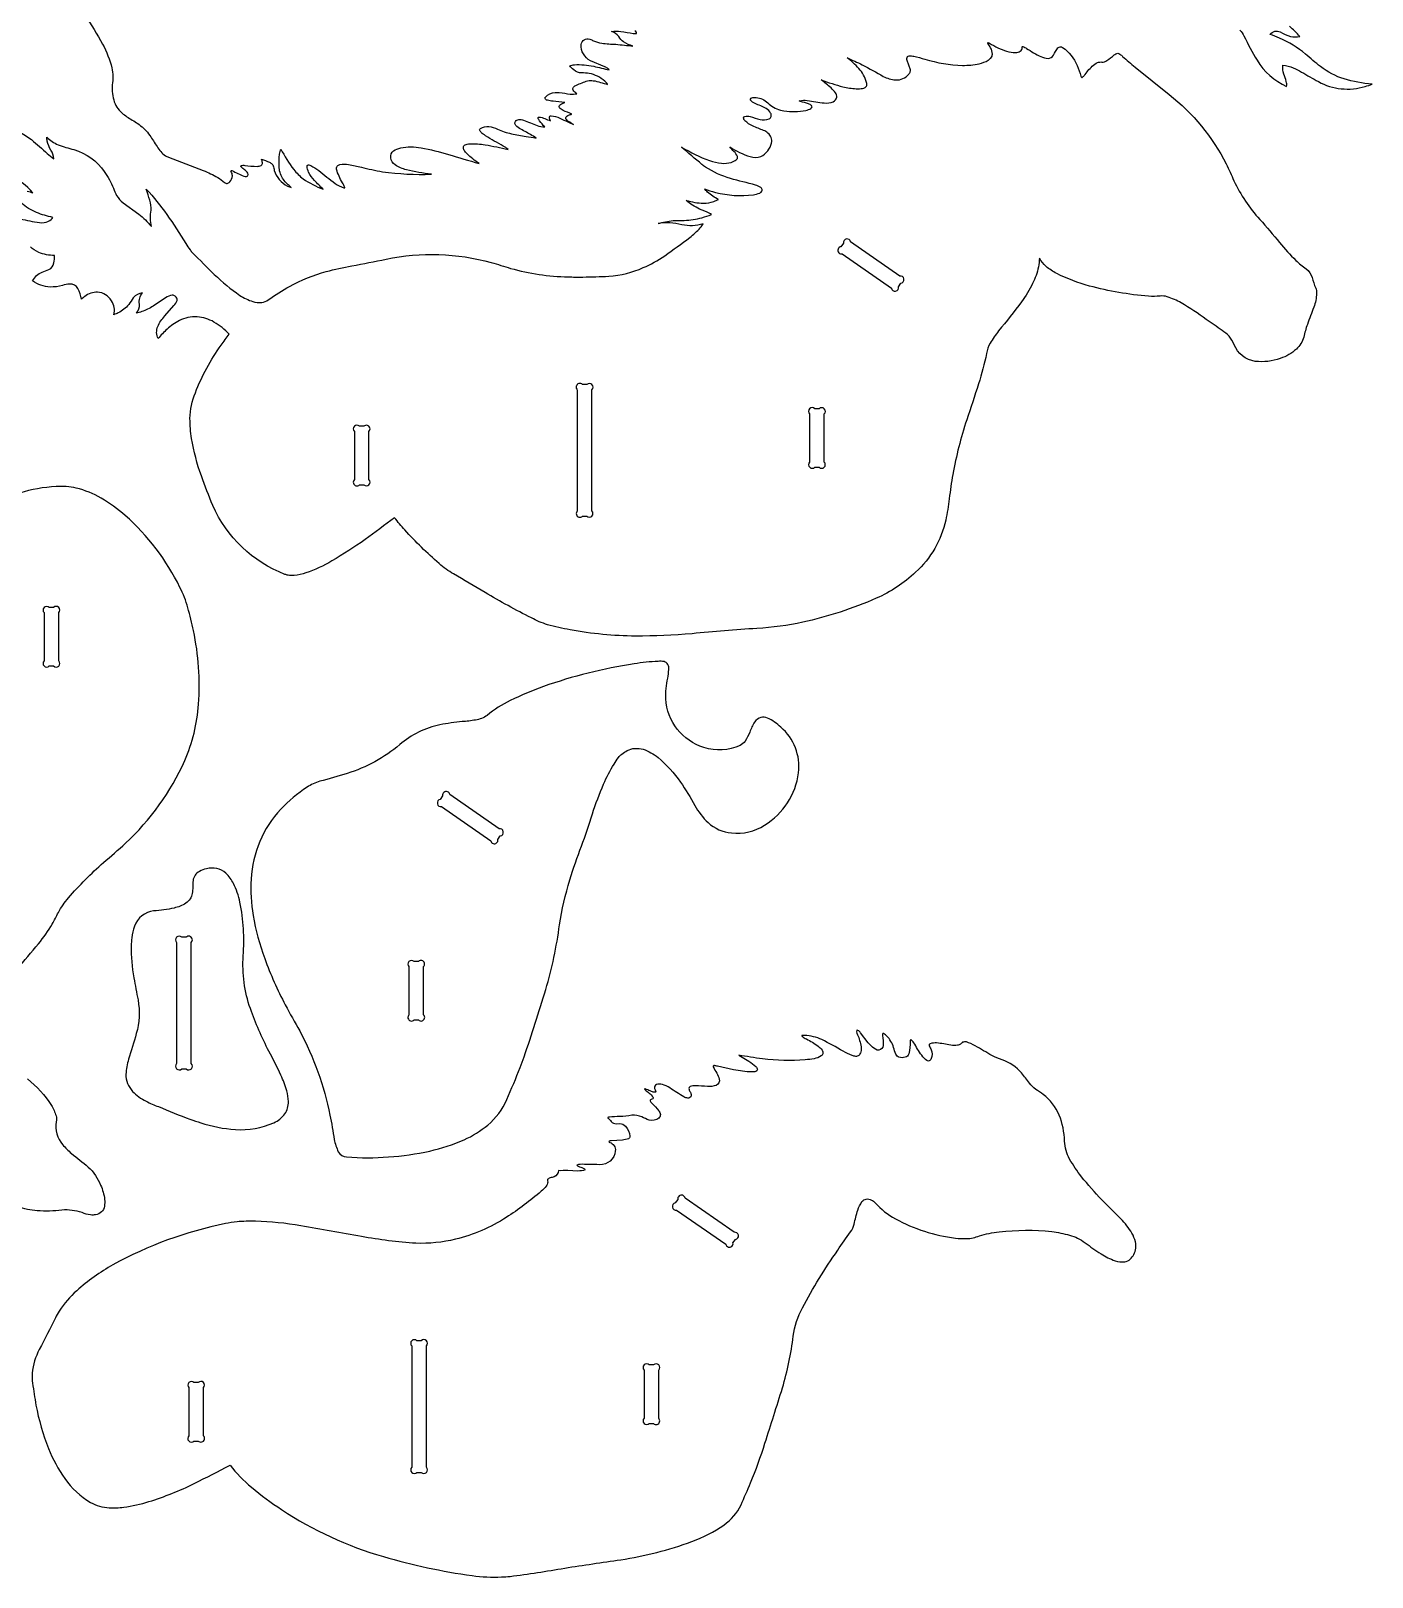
# Model space of a CAD drawing. Extents: x 8.1 to 33.8, y 23.4 to 49.8.
# Drawn here: x 22.36 to 33.83, y 24.38 to 37.6 of the extents above; entities that cross this region are included whole.
import ezdxf

# ---------------------------------------------------------------- set-up
doc = ezdxf.new("R2010")
doc.units = 0
doc.header["$MEASUREMENT"] = 0
doc.layers.get('0').update_dxf_attribs({"linetype": 'CONTINUOUS'})

msp = doc.modelspace()

# ---------------------------------------------------------------- linework, layer by layer
for points in [[(22.636, 37.956, -0.062914), (22.975, 37.485, -0.058332), (23.054, 37.282, -0.099164), (23.058, 37.136, 0.103533), (23.075, 36.99, 0.140257), (23.152, 36.887, 0.029737), (23.193, 36.857, -0.015987), (23.287, 36.797, -0.094122), (23.378, 36.705, -0.005943), (23.44, 36.609, 0.100119), (23.512, 36.531, 0.046237), (23.539, 36.517, 0.002267), (23.836, 36.404, -0.033131), (23.959, 36.345, -0.051798), (24.017, 36.302, 0.213799), (24.04, 36.294, 0.213799), (24.062, 36.307, 0.148099), (24.084, 36.358, 0.152188), (24.073, 36.395, -0.379491), (24.073, 36.403, -0.379491), (24.081, 36.404, 0.009174), (24.182, 36.355, 0.124278), (24.206, 36.352, 0.342933), (24.218, 36.37, 0.191868), (24.21, 36.391, 0.049565), (24.181, 36.416, -0.047162), (24.158, 36.439, -0.289028), (24.157, 36.443, -0.289028), (24.161, 36.447, -0.114654), (24.19, 36.448, 0.045265), (24.297, 36.44, 0.102969), (24.331, 36.447, 0.299152), (24.342, 36.471, 0.013671), (24.334, 36.501, -0.042839), (24.402, 36.475, -0.060695), (24.424, 36.459, -0.094654), (24.433, 36.444, -0.048836), (24.442, 36.405, 0.204812), (24.556, 36.271, 0.054021), (24.588, 36.26, -0.068101), (24.52, 36.327, -0.139774), (24.485, 36.427, -0.03706), (24.488, 36.544, -0.059924), (24.499, 36.588, 0.040194), (24.609, 36.413, 0.067194), (24.69, 36.333, 0.05731), (24.86, 36.244, -0.005062), (24.785, 36.32, -0.066935), (24.736, 36.39, -0.103195), (24.724, 36.442, -0.227352), (24.728, 36.451, -0.227352), (24.738, 36.453, -0.100671), (24.755, 36.447, -0.034787), (24.822, 36.403, -0.004583), (24.962, 36.294, 0.075387), (25.037, 36.256, 0.307112), (25.045, 36.257), (25.045, 36.26, 0.075082), (25.025, 36.298, -0.062919), (24.997, 36.356, -0.061802), (24.975, 36.415, -0.205085), (24.981, 36.441, -0.205085), (25.003, 36.455, -0.081533), (25.078, 36.455, -0.021859), (25.187, 36.432, 0.013631), (25.368, 36.394, 0.044111), (25.786, 36.373, -0.031786), (25.572, 36.411, -0.088971), (25.477, 36.452, -0.200095), (25.438, 36.514, -0.265759), (25.463, 36.572, -0.122597), (25.523, 36.597, -0.107484), (25.698, 36.598, -0.025718), (25.931, 36.542, 0.00258), (26.194, 36.464, -0.059496), (26.089, 36.549, -0.033599), (26.067, 36.576, -0.130212), (26.059, 36.604, -0.2852), (26.074, 36.623, -0.113283), (26.112, 36.633, -0.050689), (26.246, 36.624, -0.014936), (26.441, 36.585, 0.039854), (26.4, 36.613, -0.014219), (26.248, 36.702, -0.030611), (26.212, 36.729, -0.14706), (26.198, 36.752, -0.292606), (26.205, 36.764, -0.171869), (26.277, 36.78, -0.085554), (26.35, 36.758, 0.059713), (26.47, 36.719, 0.022334), (26.596, 36.696, -0.011017), (26.68, 36.682, 0.047823), (26.633, 36.711, -0.003144), (26.539, 36.764, -0.138174), (26.501, 36.801, -0.286144), (26.504, 36.824, -0.22972), (26.533, 36.84, -0.115476), (26.574, 36.834, -0.00288), (26.689, 36.79, 0.083657), (26.754, 36.777, -0.026016), (26.71, 36.828, -0.068845), (26.697, 36.851, -0.241278), (26.699, 36.858, -0.241278), (26.707, 36.861, -0.071332), (26.756, 36.848, 0.010022), (26.803, 36.83, -0.05982), (26.794, 36.855, -0.232117), (26.797, 36.868, -0.232117), (26.81, 36.873, -0.07067), (26.883, 36.852, -0.013422), (26.953, 36.819, 0.02514), (27, 36.799, -0.105502), (26.94, 36.84, -0.211263), (26.935, 36.856, -0.211263), (26.944, 36.87, -0.076334), (26.958, 36.877, 0.010483), (26.987, 36.887, -0.010249), (26.911, 36.918, -0.097064), (26.881, 36.941, -0.316137), (26.882, 36.961, -0.122688), (26.899, 36.974, -0.016417), (26.925, 36.986, -0.009987), (26.826, 36.996, -0.019581), (26.777, 37.005, -0.220645), (26.757, 37.019, -0.321581), (26.76, 37.032, -0.181691), (26.843, 37.071, -0.054661), (26.879, 37.071, 0.01004), (26.972, 37.058, 0.074015), (27.029, 37.061, -0.107867), (26.998, 37.092, -0.28628), (27.001, 37.117, -0.120918), (27.027, 37.134, -0.032746), (27.121, 37.171, -0.098557), (27.17, 37.172, -0.049338), (27.231, 37.158, 0.016745), (27.292, 37.14, 0.079377), (27.268, 37.169, 0.120699), (27.135, 37.234, 0.046), (27.07, 37.238, -0.177181), (27.002, 37.264, -0.030727), (26.968, 37.299, -0.06712), (27.009, 37.309, -0.06669), (27.173, 37.295, -0.0055), (27.306, 37.264, 0.17931), (27.298, 37.273, 0.055045), (27.269, 37.291), (27.145, 37.343, -0.30139), (27.066, 37.482, -0.228758), (27.092, 37.522, -0.228758), (27.139, 37.526, -0.04985), (27.172, 37.513, 0.05598), (27.242, 37.493, 0.019248), (27.362, 37.483, -0.005348), (27.509, 37.468, -0.079875), (27.429, 37.504, -0.10428), (27.387, 37.55, 0.147189), (27.325, 37.593, -0.057069), (27.406, 37.593, -0.017), (27.51, 37.576, 0.051443), (27.535, 37.575, 0.29632), (27.54, 37.579, 0.29632), (27.538, 37.585, 0.037765), (27.526, 37.599, 0.028005)], [(32.698, 37.605, -0.056901), (32.732, 37.555, 0.017157), (32.844, 37.348, 0.153707), (33.097, 37.123, 0.085267), (33.094, 37.165, 0.025165), (33.073, 37.229, -0.092548), (33.065, 37.304, -0.092089), (33.153, 37.283, -0.021183), (33.225, 37.246, 0.010579), (33.368, 37.164, 0.201652), (33.769, 37.123, 0.027257), (33.827, 37.143, -0.053648), (33.588, 37.187, -0.089483), (33.387, 37.292, -0.011446), (33.258, 37.4, 0.07039), (33.037, 37.535, 0.007774), (32.954, 37.568, -0.141841), (32.995, 37.595, -0.165205), (33.042, 37.589, 0.063243), (33.129, 37.551, 0.121413), (33.21, 37.551, 0.015461), (33.122, 37.638, 0.086539)], [(22.259, 36.734, -0.072777), (22.366, 36.668, -0.014963), (22.502, 36.549, 0.011762), (22.557, 36.503, 0.165033), (22.532, 36.579, -0.068673), (22.501, 36.654, -0.044798), (22.498, 36.688, 0.102017), (22.595, 36.625, 0.02851), (22.73, 36.583, -0.17229), (22.989, 36.395, -0.056944), (23.068, 36.252, 0.022461), (23.095, 36.19, 0.094004), (23.151, 36.128), (23.284, 36.032, -0.057629), (23.392, 35.926, -0.080316), (23.389, 36.065, 0.081203), (23.378, 36.15, 0.019326), (23.348, 36.244, -0.040654), (23.523, 36.028, -0.018943), (23.686, 35.78, 0.016204), (23.723, 35.726, 0.026025), (23.744, 35.701, 0.005679), (23.93, 35.516, 0.041082), (24.149, 35.337, 0.069521), (24.258, 35.284, 0.090339), (24.336, 35.276, 0.105534), (24.391, 35.299, -0.019667), (24.573, 35.414, -0.060024), (24.886, 35.54, -0.026905), (25.106, 35.589, 0.006897), (25.398, 35.647, -0.11844), (26.298, 35.618, -0.007857), (26.462, 35.568, 0.061216), (26.954, 35.495, 0.012749), (27.08, 35.494, 0.008183), (27.303, 35.501, 0.089349), (27.597, 35.574, 0.051451), (27.78, 35.676, 0.005475), (27.995, 35.831, 0.04622), (28.084, 35.915, 0.026546), (28.11, 35.949, -0.139855), (27.926, 35.941, 0.096416), (27.723, 35.951, -0.04939), (27.852, 35.976, -0.020222), (27.947, 35.978, 0.067294), (28.099, 36.001, 0.014775), (28.18, 36.028, 0.044262), (28.165, 36.037, 0.009951), (28.079, 36.075, -0.071687), (27.964, 36.149, 0.066244), (28.112, 36.125, 0.087475), (28.2, 36.14, 0.025118), (28.241, 36.157, -0.067804), (28.146, 36.22, -0.031887), (28.119, 36.248, 0.018933), (28.214, 36.217, 0.088966), (28.538, 36.196, 0.05601), (28.593, 36.212, 0.243836), (28.613, 36.234, 0.265565), (28.601, 36.259, 0.077449), (28.556, 36.28, -0.005664), (28.343, 36.336, -0.06967), (28.128, 36.433, -0.023673), (28.099, 36.456, -0.004557), (27.925, 36.604, 0.041915), (28.163, 36.489, 0.053765), (28.266, 36.466, 0.090465), (28.349, 36.474, 0.074054), (28.392, 36.496, 0.323072), (28.402, 36.524, 0.10732), (28.372, 36.567, -0.047667), (28.336, 36.606, 0.066227), (28.51, 36.523, 0.174071), (28.603, 36.524, 0.214738), (28.694, 36.639, 0.288221), (28.663, 36.724, 0.073325), (28.625, 36.747, -0.014117), (28.532, 36.785, -0.085914), (28.466, 36.83, -0.162588), (28.454, 36.854, -0.318745), (28.464, 36.867, -0.128668), (28.51, 36.867, 0.008318), (28.595, 36.84, 0.159993), (28.672, 36.845, 0.2165), (28.69, 36.867, 0.2165), (28.686, 36.895, 0.132081), (28.647, 36.934, 0.032329), (28.553, 36.976, -0.154477), (28.515, 37.007, -0.348708), (28.519, 37.022, -0.119073), (28.534, 37.028, -0.186777), (28.64, 37, -0.02424), (28.684, 36.963, 0.130276), (28.8, 36.915, 0.086555), (28.986, 36.918, 0.079177), (29.03, 36.935, 0.209395), (29.04, 36.949, 0.239368), (29.035, 36.96, 0.058866), (29.009, 36.974, 0.019507), (28.942, 36.994, -0.098528), (28.931, 36.999, -0.344696), (28.932, 37.001, -0.099099), (28.999, 37.003, 0.019901), (29.144, 36.982, 0.117072), (29.221, 36.992, 0.234639), (29.251, 37.03, 0.197106), (29.239, 37.069, 0.052381), (29.202, 37.11, 0.00805), (29.119, 37.179, 0.029468), (29.304, 37.12, 0.037342), (29.417, 37.103, 0.061887), (29.472, 37.106, 0.066939), (29.494, 37.114, 0.259587), (29.508, 37.14, 0.078968), (29.506, 37.157, 0.117348), (29.44, 37.276, 0.045124), (29.339, 37.368, -0.007133), (29.469, 37.308, -0.006448), (29.649, 37.209, 0.093976), (29.754, 37.179, 0.244564), (29.868, 37.229, 0.05489), (29.88, 37.25, 0.099904), (29.882, 37.264), (29.853, 37.346, -0.22193), (29.855, 37.378, -0.196128), (29.871, 37.385, -0.064339), (29.91, 37.381, -0.026666), (30.005, 37.356, 0.066541), (30.326, 37.303, 0.058147), (30.468, 37.317, 0.066933), (30.546, 37.347, 0.052889), (30.569, 37.366, 0.177309), (30.582, 37.399, 0.128837), (30.566, 37.453, 0.030513), (30.545, 37.486, -0.149309), (30.542, 37.497), (30.543, 37.498, -0.090468), (30.558, 37.492, 0.059637), (30.703, 37.424, 0.067073), (30.78, 37.413, 0.123993), (30.82, 37.425, 0.247423), (30.836, 37.458, -0.229917), (30.837, 37.462, -0.229917), (30.841, 37.463, -0.073207), (30.874, 37.448, 0.031881), (30.996, 37.378, 0.087428), (31.057, 37.362, 0.272888), (31.103, 37.39, -0.050638), (31.142, 37.453, -0.362895), (31.182, 37.457, -0.145694), (31.306, 37.302, -0.03621), (31.337, 37.211, 0.158397), (31.345, 37.198, 0.239956), (31.348, 37.199, 0.074776), (31.366, 37.216, -0.031743), (31.434, 37.295, -0.091313), (31.481, 37.327, -0.139638), (31.518, 37.331, 0.152268), (31.561, 37.344, 0.029793), (31.622, 37.392, -0.159218), (31.653, 37.406, -0.174642), (31.672, 37.398, -0.036969), (31.695, 37.379, 0.01141), (31.801, 37.288), (32.093, 37.053, -0.107946), (32.58, 36.461, -0.009201), (32.646, 36.317, 0.073486), (32.868, 35.986, -0.012013), (33.036, 35.788, 0.024763), (33.176, 35.636, 0.033991), (33.263, 35.564, -0.154685), (33.314, 35.489, 0.043706), (33.346, 35.4, -0.0794), (33.353, 35.354, -0.082539), (33.329, 35.236, -0.004752), (33.274, 35.089, 0.033135), (33.244, 34.98, -0.147564), (33.18, 34.878, -0.103872), (33.043, 34.798, -0.115712), (32.828, 34.773, -0.26364), (32.648, 34.915, 0.089938), (32.605, 34.988, 0.03932), (32.545, 35.037, 0.002907), (32.409, 35.131, 0.03057), (32.196, 35.273, 0.052566), (32.076, 35.325, 0.100819), (32.015, 35.331, -0.042068), (31.917, 35.329, -0.043879), (31.411, 35.417, -0.046563), (31.131, 35.524, -0.052273), (31.04, 35.585, -0.0785), (30.983, 35.654, -0.062835), (30.975, 35.58, -0.062242), (30.925, 35.438, -0.042795), (30.831, 35.283, -0.010913), (30.635, 35.033, 0.039162), (30.563, 34.928, 0.086462), (30.532, 34.84, -0.02138), (30.463, 34.581, -0.003614), (30.362, 34.272, 0.033184), (30.243, 33.807, 0.013673), (30.213, 33.599, -0.018991), (30.183, 33.415, -0.153249), (29.925, 32.97, -0.086144), (29.589, 32.748, -0.048038), (28.961, 32.543, -0.039046), (28.569, 32.49, 0.008145), (28.015, 32.445, -0.020962), (27.531, 32.424, -0.042897), (26.971, 32.478, -0.018722), (26.778, 32.522, -0.048142), (26.641, 32.58, -0.019077), (26.245, 32.797, 0.001032), (25.974, 32.956, -0.043197), (25.852, 33.044, -0.030113), (25.559, 33.332, -0.012571), (25.47, 33.436, -0.002815), (25.219, 33.25, -0.021314), (24.934, 33.067, -0.047162), (24.713, 32.964, -0.050786), (24.612, 32.943, -0.052064), (24.56, 32.945, -0.046848), (24.534, 32.952, -0.198745), (23.917, 33.541, -0.010922), (23.819, 33.793, -0.041752), (23.736, 34.113, -0.038533), (23.722, 34.284, -0.085414), (23.768, 34.505, -0.063073), (23.988, 34.912, -0.013881), (24.057, 35.004, 0.07033), (23.927, 35.109, 0.106415), (23.783, 35.154, 0.137204), (23.631, 35.121, 0.070326), (23.526, 35.048, 0.03528), (23.449, 34.967, -0.214482), (23.447, 35.071, -0.056294), (23.473, 35.118, -0.029293), (23.507, 35.162), (23.585, 35.249, 0.095743), (23.612, 35.293, 0.36151), (23.596, 35.329, 0.062459), (23.57, 35.34, 0.092579), (23.513, 35.315), (23.407, 35.246, -0.058763), (23.309, 35.198, -0.0408), (23.264, 35.186, 0.228695), (23.289, 35.263, -0.208857), (23.316, 35.359, 0.20458), (23.237, 35.315, -0.01701), (23.198, 35.258, -0.107431), (23.108, 35.188, -0.022426), (23.071, 35.171, 0.218715), (23.051, 35.291, 0.242778), (22.931, 35.365, 0.17123), (22.822, 35.327, 0.034257), (22.795, 35.305, 0.079502), (22.763, 35.395, 0.288433), (22.695, 35.434, 0.058542), (22.632, 35.422, -0.070213), (22.527, 35.408, -0.147243), (22.377, 35.461, -0.18119), (22.459, 35.536, 0.021513), (22.516, 35.558, 0.230608), (22.559, 35.614, 0.065098), (22.565, 35.679, -0.10231), (22.429, 35.704, -0.091677), (22.358, 35.753, -0.024327)], [(22.331, 36.228, -0.037766), (22.378, 36.213, 0.165958), (22.174, 36.349, 0.039609)], [(22.232, 35.995, -0.026015), (22.394, 35.965, 0.066043), (22.476, 35.959, 0.154769), (22.536, 35.986, 0.064922), (22.549, 36.004, -0.045628), (22.409, 36.045, -0.090478), (22.281, 36.128, 0.149479)], [(22.245, 29.578, -0.004557), (22.427, 29.795, 0.037227), (22.545, 29.963, 0.008732), (22.597, 30.062, -0.052443), (22.683, 30.186, -0.035685), (22.983, 30.489, 0.007366), (23.17, 30.653, 0.100939), (23.677, 31.36, 0.086348), (23.795, 31.842, 0.073144), (23.751, 32.471, 0.010543), (23.704, 32.667, 0.048035), (23.636, 32.841, 0.095773), (23.168, 33.456, 0.045482), (22.963, 33.604, 0.068779), (22.749, 33.69, 0.067732), (22.577, 33.703, 0.058941), (22.265, 33.647, 0.062858)], [(22.332, 28.64, -0.086175), (22.537, 28.413, -0.060101), (22.577, 28.324, -0.109677), (22.579, 28.273, 0.219927), (22.633, 28.078, 0.048294), (22.709, 28.003, -0.012089), (22.851, 27.886, -0.115383), (22.958, 27.731, -0.073579), (22.992, 27.609, -0.053856), (22.991, 27.551, -0.324925), (22.915, 27.478, -0.083231), (22.871, 27.477, -0.057779), (22.799, 27.496, 0.099288), (22.627, 27.518, -0.047626), (22.416, 27.512, -0.057275), (22.25, 27.546, -0.071349)]]:
    msp.add_lwpolyline(points, format="xyb")
for points in [[(29.298, 35.691), (29.718, 35.399, 1), (29.78, 35.41), (29.8, 35.441, 1), (29.789, 35.502), (29.369, 35.794, 1), (29.308, 35.783), (29.287, 35.753, 1)], [(27.033, 34.53), (27.033, 33.494, 1), (27.077, 33.45), (27.114, 33.45, 1), (27.158, 33.494), (27.158, 34.53, 1), (27.114, 34.575), (27.077, 34.575, 1)], [(29.019, 34.323), (29.019, 33.912, 1), (29.064, 33.868), (29.1, 33.868, 1), (29.144, 33.912), (29.144, 34.323, 1), (29.1, 34.368), (29.064, 34.368, 1)], [(25.127, 34.174), (25.127, 33.762, 1), (25.171, 33.718), (25.208, 33.718, 1), (25.252, 33.762), (25.252, 34.174, 1), (25.208, 34.218), (25.171, 34.218, 1)], [(22.475, 32.625), (22.475, 32.213, 1), (22.519, 32.169), (22.555, 32.169, 1), (22.6, 32.213), (22.6, 32.625, 1), (22.555, 32.669), (22.519, 32.669, 1)], [(25.061, 27.972, 0.072264), (25.773, 28.023, 0.047753), (26.065, 28.119, 0.064886), (26.268, 28.245, 0.117517), (26.43, 28.463, 0.011721), (26.545, 28.736, 0.012053), (26.578, 28.828, 0.009963), (26.764, 29.404, 0.037527), (26.881, 29.957, -0.038293), (26.97, 30.341, -0.01863), (27.069, 30.63, 0.011037), (27.162, 30.904, -0.021347), (27.258, 31.16, -0.03243), (27.347, 31.33, -0.016405), (27.384, 31.387, -0.075563), (27.413, 31.415, -0.031378), (27.459, 31.446, -0.190134), (27.595, 31.457, -0.09782), (27.723, 31.386, -0.065394), (27.915, 31.176, -0.027881), (28.037, 30.977, 0.072235), (28.151, 30.83, 0.162603), (28.351, 30.742, 0.171115), (28.634, 30.808, 0.224877), (28.925, 31.256, 0.249741), (28.772, 31.646, 0.0873), (28.658, 31.724, 0.1295), (28.603, 31.729, 0.198527), (28.549, 31.69, 0.058333), (28.508, 31.603, -0.036337), (28.468, 31.527, -0.123302), (28.424, 31.489, -0.189055), (28.116, 31.472, -0.314227), (27.789, 31.889, -0.058388), (27.806, 32.064, 0.022023), (27.815, 32.138, 0.123929), (27.808, 32.182, 0.213697), (27.775, 32.206, 0.084229), (27.724, 32.208, 0.036422), (27.519, 32.187, 0.047633), (26.743, 31.993, 0.024408), (26.46, 31.874, 0.054441), (26.262, 31.747, -0.112447), (26.163, 31.707, -0.026486), (26.05, 31.693, 0.024341), (25.859, 31.666, 0.125931), (25.515, 31.497, -0.10019), (25.065, 31.25, -0.0073), (24.832, 31.183, 0.075943), (24.723, 31.133, 0.055354), (24.498, 30.946, 0.175774), (24.245, 30.348, 0.062316), (24.262, 30.037, 0.045721), (24.361, 29.668, 0.035571), (24.537, 29.272, 0.007222), (24.66, 29.05, -0.072809), (24.918, 28.329, -0.012943), (24.955, 28.121, 0.059033), (24.99, 28.017, 0.296736)], [(25.873, 30.967), (26.293, 30.675, 1), (26.354, 30.686), (26.375, 30.716, 1), (26.364, 30.778), (25.944, 31.07, 1), (25.882, 31.059), (25.862, 31.028, 1)], [(23.814, 28.264, 0.058555), (24.11, 28.206, 0.118506), (24.439, 28.265, 0.128937), (24.533, 28.34, 0.159848), (24.563, 28.445, 0.079947), (24.549, 28.538, 0.036076), (24.499, 28.671, 0.013106), (24.397, 28.875, -0.034976), (24.238, 29.24, -0.099002), (24.177, 29.692, 0.06898), (24.149, 30.15, 0.055017), (24.094, 30.31, 0.080198), (24.029, 30.397, 0.256615), (23.863, 30.435, 0.05403), (23.802, 30.413, 0.23893), (23.748, 30.334, 0.047172), (23.746, 30.279, -0.02426), (23.741, 30.225, -0.20853), (23.686, 30.141, -0.087752), (23.586, 30.1, -0.034011), (23.411, 30.075, 0.286063), (23.248, 29.945, 0.066283), (23.224, 29.845, 0.028488), (23.219, 29.778, 0.045011), (23.242, 29.502, 0.006816), (23.278, 29.314, -0.110046), (23.263, 29.026, -0.005915), (23.197, 28.807, 0.06482), (23.174, 28.679, 0.195097), (23.231, 28.533, 0.082442), (23.346, 28.449, 0.029957), (23.452, 28.402, 0.009084), (23.722, 28.294, 0.013652)], [(23.608, 29.806), (23.608, 28.77, 1), (23.652, 28.725), (23.689, 28.725, 1), (23.733, 28.77), (23.733, 29.806, 1), (23.689, 29.85), (23.652, 29.85, 1)], [(25.594, 29.599), (25.594, 29.188, 1), (25.638, 29.143), (25.675, 29.143, 1), (25.719, 29.188), (25.719, 29.599, 1), (25.675, 29.643), (25.638, 29.643, 1)], [(26.818, 27.797, 0.076132), (26.786, 27.786, 0.093198), (26.777, 27.778, -0.016424), (26.781, 27.756, -0.148414), (26.767, 27.722, -0.068118), (26.725, 27.679, -0.03399), (26.426, 27.455, -0.079292), (25.991, 27.268, -0.068566), (25.654, 27.234, -0.025964), (25.188, 27.291, -0.002322), (24.669, 27.384, 0.034656), (24.282, 27.423, 0.024545), (24.124, 27.418, 0.029396), (24.025, 27.402, 0.075717), (23.063, 27.05, 0.053497), (22.754, 26.829, 0.062331), (22.604, 26.655, 0.023049), (22.571, 26.597, -0.005308), (22.434, 26.327, 0.09748), (22.373, 26.124, 0.045474), (22.376, 26.038, 0.005894), (22.405, 25.851, 0.047135), (22.512, 25.48, 0.055653), (22.652, 25.223, 0.102248), (22.872, 25.019, 0.115963), (23.032, 24.973, 0.053289), (23.155, 24.978, 0.043685), (23.371, 25.026, 0.03948), (23.759, 25.181, 0.006076), (24.064, 25.337, 0.048254), (24.248, 25.149, 0.033554), (24.505, 24.958, 0.074603), (25.375, 24.556, 0.035582), (26.134, 24.393, 0.039532), (26.384, 24.382, 0.016038), (26.458, 24.387, 0.014691), (26.925, 24.458, -0.002905), (27.404, 24.529, 0.047786), (28.012, 24.684, 0.062335), (28.287, 24.826, 0.123282), (28.433, 24.998, -0.001586), (28.515, 25.186, 0.021783), (28.637, 25.526, 0.00344), (28.787, 25.998, 0.042828), (28.879, 26.441, -0.085534), (28.957, 26.682, -0.031398), (29.26, 27.175, -0.018411), (29.369, 27.331, 0.076491), (29.4, 27.398, -0.024282), (29.431, 27.517, -0.064319), (29.466, 27.59, -0.379763), (29.547, 27.604, -0.08303), (29.58, 27.579, 0.083248), (29.752, 27.444, 0.094489), (30.265, 27.278, 0.031582), (30.362, 27.274, 0.081068), (30.47, 27.297, -0.049948), (30.639, 27.331, -0.059277), (31.089, 27.334, -0.03501), (31.241, 27.304, -0.088536), (31.374, 27.239, 0.016445), (31.51, 27.143, 0.04828), (31.63, 27.085, 0.121653), (31.714, 27.076, 0.229564), (31.791, 27.139, 0.183065), (31.804, 27.246, 0.0741), (31.774, 27.32, 0.059792), (31.68, 27.443), (31.518, 27.606, -0.0213), (31.343, 27.803, -0.039031), (31.242, 27.954, -0.112713), (31.198, 28.106, 0.094463), (31.152, 28.33, 0.125873), (31.016, 28.506, 0.016223), (30.952, 28.55, -0.066013), (30.898, 28.604, 0.01062), (30.831, 28.69, 0.136438), (30.664, 28.802, -0.042034), (30.578, 28.839, -0.003411), (30.435, 28.922, 0.056186), (30.359, 28.955, 0.160148), (30.327, 28.952, 0.062055), (30.31, 28.937, -0.147745), (30.282, 28.927, -0.070947), (30.225, 28.928, 0.014607), (30.105, 28.947, 0.094946), (30.05, 28.94, 0.390923), (30.041, 28.921, 0.008582), (30.059, 28.888, -0.202753), (30.059, 28.813, -0.082892), (30.048, 28.796, -0.346584), (30.021, 28.796, -0.087643), (29.977, 28.841, -0.007904), (29.909, 28.949, 0.047363), (29.888, 28.973, 0.2427), (29.884, 28.975, 0.2427), (29.881, 28.972, 0.155923), (29.878, 28.962, -0.072956), (29.868, 28.854, -0.252635), (29.835, 28.824, -0.148037), (29.783, 28.824, -0.190621), (29.757, 28.851, -0.049039), (29.737, 28.908, 0.118229), (29.679, 29.006, 0.045189), (29.653, 29.026, 0.256837), (29.647, 29.028, 0.256837), (29.643, 29.023, 0.145095), (29.641, 29.01, -0.0693), (29.647, 28.924, -0.348708), (29.611, 28.885, -0.101232), (29.596, 28.886, -0.107127), (29.546, 28.921, -0.031104), (29.52, 28.949), (29.455, 29.033, 0.091426), (29.432, 29.053), (29.426, 29.055, 0.368614), (29.422, 29.053, 0.174258), (29.424, 29.029, -0.047006), (29.457, 28.928, -0.116156), (29.456, 28.869, -0.111524), (29.439, 28.839, -0.202276), (29.413, 28.832, -0.084631), (29.383, 28.839, -0.053158), (29.306, 28.876, 0.021069), (29.124, 28.975, 0.097974), (28.976, 29.011, 0.046478), (28.955, 29.01, 0.304816), (28.952, 29.008, 0.304816), (28.954, 29.004, 0.083232), (28.991, 28.981, -0.039797), (29.092, 28.919, -0.068475), (29.125, 28.886, -0.184607), (29.132, 28.853, -0.196105), (29.117, 28.836, -0.108737), (29.057, 28.812, -0.029417), (28.982, 28.803, -0.051401), (28.616, 28.81, -0.00382), (28.413, 28.842), (28.5, 28.791, -0.025101), (28.56, 28.745, -0.191766), (28.573, 28.719, -0.334717), (28.56, 28.703, -0.088246), (28.526, 28.699, -0.045636), (28.368, 28.718), (28.231, 28.747, 0.050123), (28.205, 28.753, 0.296607), (28.195, 28.749, 0.237445), (28.195, 28.743, 0.03707), (28.225, 28.688, -0.06452), (28.247, 28.638, -0.374256), (28.221, 28.584, -0.103758), (28.145, 28.575, 0.009873), (28.043, 28.581, 0.08094), (27.997, 28.574, 0.382509), (27.987, 28.556, 0.1329), (27.996, 28.533, -0.177903), (28.006, 28.496, -0.382249), (27.977, 28.475, -0.109446), (27.945, 28.485, -0.016421), (27.824, 28.563, 0.076312), (27.76, 28.592, 0.118378), (27.71, 28.591, 0.21275), (27.695, 28.578, 0.21275), (27.694, 28.558, -0.042655), (27.703, 28.532, -0.239405), (27.702, 28.527, -0.239405), (27.697, 28.525, -0.104364), (27.668, 28.532, -0.016046), (27.624, 28.549), (27.613, 28.553, 0.130329), (27.607, 28.553, 0.060077), (27.638, 28.526, -0.047521), (27.674, 28.493, -0.095121), (27.681, 28.478, -0.233333), (27.678, 28.47, -0.083157), (27.659, 28.461, 0.325417), (27.656, 28.453, 0.12873), (27.673, 28.429, -0.041512), (27.729, 28.367, -0.121018), (27.743, 28.334, -0.244255), (27.73, 28.305, -0.249892), (27.648, 28.288, -0.054088), (27.584, 28.315, 0.121104), (27.5, 28.328, -0.040384), (27.395, 28.317, 0.018474), (27.307, 28.313, 0.138604), (27.293, 28.308, 0.294899), (27.299, 28.301, -0.108196), (27.322, 28.276, 0.222845), (27.366, 28.256), (27.397, 28.258, -0.212445), (27.445, 28.235, -0.162122), (27.482, 28.149, -0.309854), (27.471, 28.128, -0.076555), (27.418, 28.117), (27.323, 28.111, 0.046576), (27.306, 28.106, 0.190099), (27.303, 28.104, 0.180846), (27.31, 28.096, -0.375611), (27.358, 28.023, -0.395697), (27.224, 27.905, 0.020451), (27.132, 27.907, 0.021912), (27.058, 27.909, 0.058989), (27.03, 27.903, 0.219866), (27.041, 27.893, 0.02016), (27.084, 27.877, -0.149389), (27.101, 27.861, -0.08381), (27.038, 27.852), (26.952, 27.856, -0.012598), (26.873, 27.855, -0.293727), (26.836, 27.803, -0.050578)], [(27.882, 27.518), (28.303, 27.226, 1), (28.364, 27.237), (28.385, 27.267, 1), (28.374, 27.328), (27.954, 27.62, 1), (27.892, 27.609), (27.871, 27.579, 1)], [(25.618, 26.357), (25.618, 25.32, 1), (25.662, 25.276), (25.698, 25.276, 1), (25.743, 25.32), (25.743, 26.357, 1), (25.698, 26.401), (25.662, 26.401, 1)], [(27.604, 26.15), (27.604, 25.738, 1), (27.648, 25.694), (27.685, 25.694, 1), (27.729, 25.738), (27.729, 26.15, 1), (27.685, 26.194), (27.648, 26.194, 1)], [(23.712, 26), (23.712, 25.589, 1), (23.756, 25.544), (23.792, 25.544, 1), (23.837, 25.589), (23.837, 26, 1), (23.792, 26.044), (23.756, 26.044, 1)]]:
    msp.add_lwpolyline(points, format="xyb", close=True)

doc.saveas('drawing.dxf')
